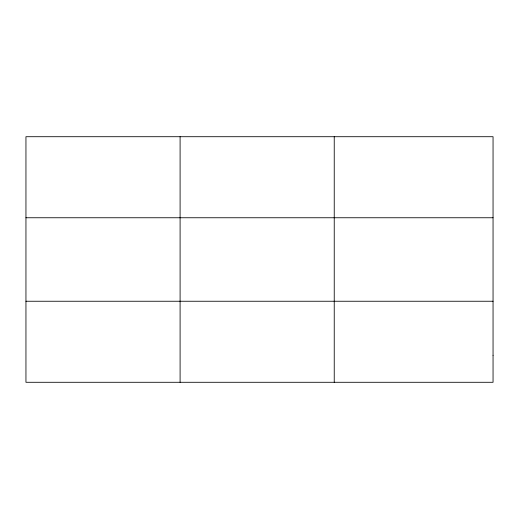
<?xml version="1.0" encoding="UTF-8"?>
<svg xmlns="http://www.w3.org/2000/svg" width="519" height="519" viewBox="0 0 519 519"><rect width="100%" height="100%" fill="white"/><g stroke="black" fill="none" stroke-linecap="round" stroke-linejoin="round"><path stroke-width="0.78" d="M180.093 382.289L180.093 136.711M334.236 382.289L334.236 136.711M25.95 217.753L493.05 217.753M25.95 301.247L493.05 301.247M493.05 355.275L493.05 382.289L25.95 382.289L25.95 136.711L493.05 136.711L493.05 355.275"/></g></svg>
